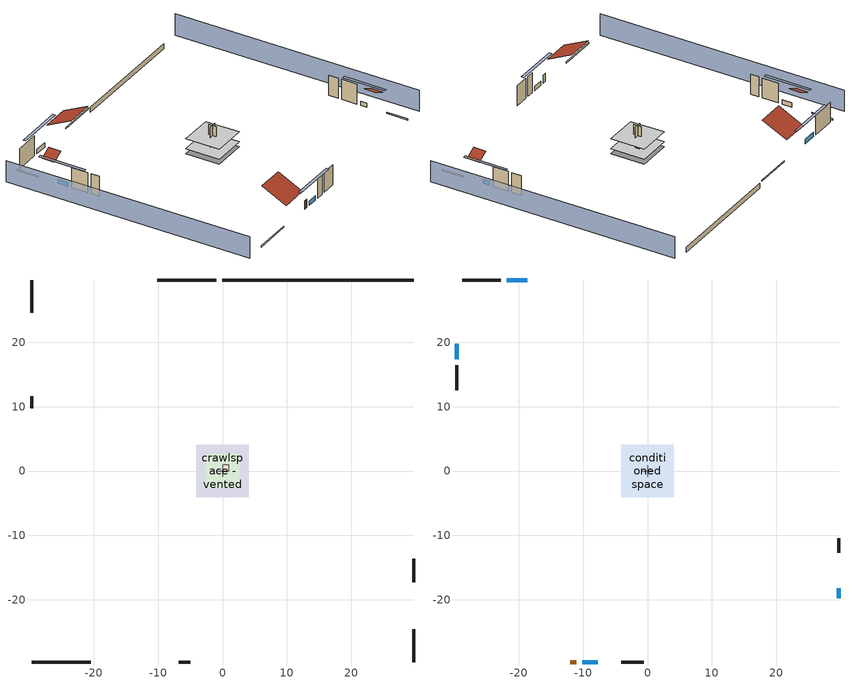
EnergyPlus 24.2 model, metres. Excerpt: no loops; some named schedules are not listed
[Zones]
crawlspace - vented
 floor foundation (Slab2 construction): -4.05,-4.05 -4.05,4.05 4.05,4.05 4.05,-4.05 z-0.91
 wall outside (RimJoist1 construction): -0.99,29.69 -10.16,29.69 z0.3:0.61
 wall outside (RimJoist2 construction): 29.69,-29.69 29.69,-24.6 z0.3:0.61
 wall outside (RimJoist3 construction): -29.69,-29.69 -20.52,-29.69 z0.3:0.61
 wall outside (RimJoist4 construction): -29.69,29.69 -29.69,24.6 z0.3:0.61
 wall foundation (FoundationWall1 construction): 29.69,29.69 -0.06,29.69 z-0.91:0.3
furnace airloop ret air zone
 floor adiabatic (AdiabaticConst): 0,0 0,1 1,1 1,0 z0
 wall adiabatic (AdiabaticConst): 0,1 0,0 1,0 1,1 0,1 z0:1
 ceiling adiabatic (AdiabaticConst): 1,0 1,1 0,1 0,0 z1
garage
 floor foundation (Slab1 construction): -2.59,-2.59 -2.59,2.59 2.59,2.59 2.59,-2.59 z0
 wall outside (Wall1 construction): 29.69,-17.3 29.69,-13.64 z0.3:5.18
 wall outside (Wall2 construction): -6.82,-29.69 -4.99,-29.69 z0.3:5.18
 wall outside (Wall9 construction): -29.69,11.62 -29.69,9.79 z0.3:5.18
 wall to conditioned space (Wall5 construction Reversed): 0.91,0 -0.91,0 z0.3:5.18
 wall to conditioned space (Wall6 construction Reversed): 0,0.91 0,-0.91 z0.3:5.18
conditioned space
 floor to crawlspace - vented (Floor1 construction): -4.05,-4.05 -4.05,4.05 4.05,4.05 4.05,-4.05 z0.3
 floor to garage (Floor2 construction): -2.59,-2.59 -2.59,2.59 2.59,2.59 2.59,-2.59 z0.3
 floor adiabatic (AdiabaticFloorConstruction): -4.05,-4.05 -4.05,4.05 4.05,4.05 4.05,-4.05 z2.74
 wall outside (AdiabaticWallConstruction 1): -12.02,-29.69 -11.1,-29.69 z0.3:2.34
 wall outside (AdiabaticWallConstruction): -18.66,29.69 -21.86,29.69 / -29.69,19.76 -29.69,17.37 z0.3:1.39; 29.69,-19.76 29.69,-18.23 z0.3:1.3; -10.18,-29.69 -7.75,-29.69 z0.3:1.36
 wall outside (Wall3 construction): -22.79,29.69 -28.76,29.69 z0.3:5.18
 wall outside (Wall4 construction): 29.69,-12.71 29.69,-10.42 z0.3:5.18
 wall outside (Wall7 construction): -4.07,-29.69 -0.59,-29.69 z0.3:5.18
 wall outside (Wall8 construction): -29.69,16.45 -29.69,12.54 z0.3:5.18
 window (WindowConstruction): -18.66,29.69 -21.86,29.69 z0.3:1.39
 window (WindowConstruction 1): 29.69,-19.76 29.69,-18.23 z0.3:1.3
 window (WindowConstruction 2): -10.18,-29.69 -7.75,-29.69 z0.3:1.36
 window (WindowConstruction 3): -29.69,19.76 -29.69,17.38 z0.3:1.39
 door (Door): -12.02,-29.69 -11.11,-29.69 z0.3:2.34
 ceiling adiabatic (AdiabaticFloorConstruction): 4.05,-4.05 4.05,4.05 -4.05,4.05 -4.05,-4.05 z2.74
 roof outside (Roof1 construction): -17.73,29.69,5.18 -17.73,23.75,8.15 -11.09,23.75,8.15 -11.09,29.69,5.18
 roof outside (Roof2 construction): -12.95,-29.69,5.18 -12.95,-23.75,8.15 -19.59,-23.75,8.15 -19.59,-29.69,5.18
 roof outside (Roof3 construction): 29.69,-20.69,5.18 27.02,-20.69,6.52 27.02,-23.67,6.52 29.69,-23.67,5.18
 roof outside (Roof4 construction): -29.69,20.69,5.18 -27.02,20.69,6.52 -27.02,23.67,6.52 -29.69,23.67,5.18
shading: -34.26,29.69 -34.26,-29.69 / 34.26,-29.69 34.26,29.69 z0:5.18; -26.26,29.69 -14.26,29.69 -14.26,30.3 -26.26,30.3 z5.79; 29.69,-13.83 29.69,-24.16 30.3,-24.16 30.3,-13.83 z5.7; -3.35,-29.69 -14.57,-29.69 -14.57,-30.3 -3.35,-30.3 z5.76; -29.69,12.98 -29.69,24.16 -30.3,24.16 -30.3,12.98 z5.79
[Building]
Building 1: Terrain=Suburbs
[Site:Location]
Portland Intl Arpt_OR: Latitude {deg}=45.59; Longitude {deg}=-122.6; Time Zone {hr}=-8; Elevation {m}=33; Keep Site Location Information=Yes
[Site:GroundTemperature:Shallow]
10.2558, 8.96328, 8.85977, 9.47314, 11.9355, 14.3863, 16.5111, 17.8571, 17.9714, 16.8767, 14.8061, 12.4304
[Site:WaterMainsTemperature]
Calculation Method=Schedule; Temperature Schedule=mains temperature schedule
[Material] Roughness=Rough; Thermal Absorptance=0.9
Name | Thickness {m} | Conductivity {W/m-K} | Density {kg/m3} | Specific Heat {J/kg-K} | Solar Absorptance | Visible Absorptance
asphalt or fiberglass shingles | 0.00635 | 0.162714 | 1121.4 | 1465.45 | 0.85 | 0.85
concrete 4.0 in. | 0.1016 | 1.803125 | 2242.8 | 837.4 | 0.7 | 0.7
concrete 8.0 in. | 0.2032 | 1.803125 | 2242.8 | 837.4 | 0.7 | 0.7
door material | 0.04445 | 0.0612267 | 512.64 | 1214.23 | 0.7 | 0.7
floor covering | 0.0127 | 0.0433444 | 54.468 | 1339.84 | 0.6 | 0.6
floor rigid ins; wall rigid ins | 0.512978 | 0.029427 | 32.04 | 1214.23 | 0.7 | 0.7
floor stud and cavity | 0.1397 | 0.923637 | 92.3553 | 1139.71 | 0.7 | 0.7
floor stud and cavity 1 | 0.1397 | 1.75129 | 37.0049 | 1207.88 | 0.7 | 0.7
furniture material conditioned space 1; furniture material garage 1 | 0.1524 | 0.115458 | 640.8 | 1214.23 | 0.6 | 0.6
gypsum board | 0.0127 | 0.160291 | 801 | 837.4 | 0.6 | 0.6
osb sheathing 0.5 in.; osb sheathing 0.5 in. 1; osb sheathing 0.5 in. 2 | 0.0127 | 0.115458 | 512.64 | 1214.23 | 0.7 | 0.7
osb sheathing 0.75 in. | 0.01905 | 0.115458 | 512.64 | 1214.23 | 0.7 | 0.7
rim joist stud and cavity | 0.0508 | 0.180225 | 50.32683 | 1063.81 | 0.6 | 0.6
roof stud and cavity | 0.2032 | 0.150237 | 78.34581 | 1123.46 | 0.7 | 0.7
soil 0.5 in. | 0.0127 | 1.3848 | 1842.3 | 418.7 | 0.7 | 0.7
stucco | 0.0254 | 0.649125 | 1281.6 | 879.27 | 0.5 | 0.5
wall stud and cavity | 0.1397 | 0.348569 | 139.0536 | 1170.24 | 0.6 | 0.6
wall stud and cavity 1 | 0.1397 | 0.556315 | 139.0536 | 1170.24 | 0.7 | 0.7
wall stud and cavity 2 | 0.1397 | 0.680805 | 139.0536 | 1170.24 | 0.7 | 0.7
wall stud and cavity 3 | 0.0889 | 0.380278 | 52.3479 | 1209.89 | 0.7 | 0.7
wall stud and cavity 4 | 0.0889 | 0.391764 | 83.0341 | 1211.67 | 0.7 | 0.7
wood siding; wood siding 1 | 0.0254 | 0.102417 | 544.68 | 1172.36 | 0.7 | 0.7
[Material:NoMass]
Adiabatic: Roughness=Rough; Thermal Resistance {m2-K/W}=176.1; Thermal Absorptance=0.9; Solar Absorptance=0.7; Visible Absorptance=0.7
[WindowMaterial:SimpleGlazingSystem]
WindowMaterial: U-Factor {W/m2-K}=4.76952; Solar Heat Gain Coefficient=0.63
[Construction]
AdiabaticConst: Adiabatic
AdiabaticFloorConstruction: floor stud and cavity 1, floor rigid ins, osb sheathing 0.75 in., floor covering
AdiabaticWallConstruction: wood siding, wall rigid ins, wall stud and cavity 3, gypsum board
AdiabaticWallConstruction 1: wood siding 1, wall rigid ins, wall stud and cavity 3, gypsum board
Door: door material
Floor1 construction; Floor2 construction: floor stud and cavity, osb sheathing 0.75 in., floor covering
FoundationWall1 construction: concrete 8.0 in.
furniture construction conditioned space 1: furniture material conditioned space 1
furniture construction garage 1: furniture material garage 1
PartitionWallConstruction: gypsum board, wall stud and cavity 4, gypsum board
RimJoist1 construction; RimJoist2 construction; RimJoist3 construction; RimJoist4 construction: stucco, rim joist stud and cavity
Roof1 construction; Roof2 construction; Roof3 construction; Roof4 construction: asphalt or fiberglass shingles, osb sheathing 0.75 in., roof stud and cavity, gypsum board
Slab1 construction: concrete 4.0 in.
Slab2 construction: soil 0.5 in.
Wall1 construction; Wall2 construction: stucco, osb sheathing 0.5 in., wall stud and cavity
Wall3 construction; Wall4 construction: stucco, osb sheathing 0.5 in., wall stud and cavity 1, gypsum board
Wall5 construction Reversed: gypsum board, wall stud and cavity 2, osb sheathing 0.5 in. 1
Wall6 construction Reversed: gypsum board, wall stud and cavity 2, osb sheathing 0.5 in. 2
Wall7 construction; Wall8 construction: stucco, osb sheathing 0.5 in. 2, wall stud and cavity 1, gypsum board
Wall9 construction: stucco, osb sheathing 0.5 in. 2, wall stud and cavity
WindowConstruction; WindowConstruction 1; WindowConstruction 2; WindowConstruction 3: WindowMaterial
[Zone] Multiplier=1
Name | Volume {m3} | Part of Total Floor Area
conditioned space | 384.656 | Yes
crawlspace - vented | 79.8535 | Yes
furnace airloop ret air zone | 1 | No
garage | 65.242 | Yes
[Space]
Name | Zone | Volume {m3} | Space Type
conditioned space 1 | conditioned space | 384.656
crawlspace - vented 1 | crawlspace - vented | 79.8535
furnace airloop ret air space | furnace airloop ret air zone |  | Plenum Space Type
garage 1 | garage | 65.242
[SurfaceProperty:IncidentSolarMultiplier] Incident Solar Multiplier=1; Incident Solar Multiplier Schedule=trans schedule winter=0.85 summer=0.7
Window1; Window2; Window3; Window4
[InternalMass]
Name | Construction | Zone or ZoneList | Space or SpaceList | Surface Area {m2}
furniture mass conditioned space 1 | furniture construction conditioned space 1 | conditioned space | conditioned space 1 | 63.09974
partition wall mass | PartitionWallConstruction | conditioned space | conditioned space 1 | 157.749
furniture mass garage 1 | furniture construction garage 1 | garage | garage 1 | 2.67561
[Lights] Design Level Calculation Method=LightingLevel; Return Air Fraction=0; Fraction Radiant=0.6; Fraction Visible=0.2; Fraction Replaceable=1
Name | Zone or ZoneList or Space or SpaceList | Schedule | Lighting Level {W}
interior lighting | conditioned space 1 | lighting_interior | 227.872
garage lighting | garage 1 | lighting_garage | 7.9887
[People]
occupants: Zone or ZoneList or Space or SpaceList=conditioned space 1; Number of People Schedule=occupants; Number of People Calculation Method=People; Number of People=2; Fraction Radiant=0.314171; Sensible Heat Fraction=0.56303; Activity Level Schedule=occupants activity schedule; Carbon Dioxide Generation Rate {m3/s-W}=0; Enable ASHRAE 55 Comfort Warnings=No; Mean Radiant Temperature Calculation Type=EnclosureAveraged
[ElectricEquipment] Design Level Calculation Method=EquipmentLevel
Name | Zone or ZoneList or Space or SpaceList | Schedule | Design Level {W} | Fraction Latent | Fraction Radiant | Fraction Lost
clothes dryer | conditioned space 1 | clothes_dryer | 317.007 | 0.015 | 0.081 | 0.85
clothes washer | conditioned space 1 | clothes_washer | 332.414 | 0.03 | 0.162 | 0.7
cooking range | conditioned space 1 | cooking_range | 70.0463 | 0.16 | 0.384 | 0.2
dishwasher | conditioned space 1 | dishwasher | 315.472 | 0.3 | 0.18 | 0.4
fridge | conditioned space 1 | fridge schedule | 46.9578 | 0 | 0.6 | 0
mech vent bath fan 0 | conditioned space 1 | mech vent bath fan 0 schedule | 15 | 0 | 0 | 1
mech vent house fan | conditioned space 1 | mech vent house fan schedule | 0 | 0 | 0 | 1
mech vent house fan cfis | conditioned space 1 | mech vent house fan cfis schedule | 0 | 0 | 0 | 0
mech vent range fan 0 | conditioned space 1 | mech vent range fan 0 schedule | 30 | 0 | 0 | 1
misc plug loads | conditioned space 1 | plug_loads_other | 159.541 | 0.021 | 0.558 | 0.049
misc tv | conditioned space 1 | plug_loads_tv | 194.881 | 0 | 0.6 | 0
whole house fan | conditioned space 1 | Always On Discrete | 0 | 0 | 0 | 1
freezer | garage 1 | freezer schedule | 194.914 | 0 | 0.6 | 0
[OtherEquipment] Design Level Calculation Method=EquipmentLevel
Name | Fuel Type | Zone or ZoneList or Space or SpaceList | Schedule | Design Level {W} | Fraction Latent | Fraction Radiant | Fraction Lost
clothes dryer 1 | NaturalGas | conditioned space 1 | clothes_dryer | 4211.49 | 0.015 | 0.081 | 0.85
cooking range 1 | NaturalGas | conditioned space 1 | cooking_range | 2052.85 | 0.16 | 0.384 | 0.2
furnace airloop_0 SupCondToLv; furnace airloop_0 SupSensLkToCond; mech vent house fan sensible load; water heater sens | None | conditioned space 1 | Always On Discrete | 0 | 0 | 0 | 0
furnace airloop_0 SupLatLkToCond; mech vent house fan latent load; water heater lat | None | conditioned space 1 | Always On Discrete | 0 | 1 | 0 | 0
general water use latent | None | conditioned space 1 | general water use schedule | 44.1266 | 1 | 0 | 0
general water use sensible | None | conditioned space 1 | general water use schedule | -43.4886 | 0 | 0.6 | 0
water heater energy adjustment1 | Electricity | conditioned space 1 | Always On Discrete | 0.01 | 0 | 0 | 1
furnace airloop_0 RetCondToDZ; furnace airloop_0 SupCondToDZ; furnace airloop_0 SupSensLkToDZ | None | crawlspace - vented 1 | Always On Discrete | 0 | 0 | 0 | 0
furnace airloop_0 SupLatLkToDZ | None | crawlspace - vented 1 | Always On Discrete | 0 | 1 | 0 | 0
furnace airloop_0 RetCondToRP; furnace airloop_0 RetSensLkToRP | None | furnace airloop ret air space | Always On Discrete | 0 | 0 | 0 | 0
furnace airloop_0 RetLatLkToRP | None | furnace airloop ret air space | Always On Discrete | 0 | 1 | 0 | 0
[ZoneInfiltration:DesignFlowRate] Schedule=Always On Discrete
Name | Zone or ZoneList or Space or SpaceList | Design Flow Rate Calculation Method | Design Flow Rate {m3/s} | Air Changes per Hour {1/hr} | Constant Term Coefficient | Temperature Term Coefficient | Velocity Term Coefficient | Velocity Squared Term Coefficient
infil flow; natural vent flow; whole house fan flow | conditioned space 1 | Flow/Zone | 0
crawlspace_vented 1 duct leakage imbalance infil flow | crawlspace - vented 1 | Flow/Zone | 0
infil crawlspace - vented 1 | crawlspace - vented 1 | AirChanges/Hour |  | 2.6013 | 1 | 0 | 0 | 0
[ZoneMixing] Schedule=Always On Continuous; Design Flow Rate Calculation Method=Flow/Zone; Design Flow Rate {m3/s}=0
Name | Zone or Space | Source Zone or Space
furnace airloop_0 ZoneMixDZToCond mix | conditioned space | crawlspace - vented
furnace airloop_0 ZoneMixCondToDZ mix | crawlspace - vented | conditioned space
[SurfaceProperty:ExposedFoundationPerimeter] Exposed Perimeter Calculation Method=TotalExposedPerimeter
Name | Total Exposed Perimeter {m}
Slab2 | 29.74848
Slab1 | 14.6304
[SpaceList]
Plenum Space Type: furnace airloop ret air space
[ZoneInfiltration:EffectiveLeakageArea]
infil garage 1: Zone or Space=garage 1; Schedule=Always On Discrete; Effective Air Leakage Area {cm2}=203.878; Stack Coefficient=0.000129147; Wind Coefficient=4.64657e-05
[AvailabilityManager:Scheduled] Schedule=Always On Discrete
furnace airloop Availability Manager; room ac airloop Availability Manager
[AirLoopHVAC:ReturnPlenum]
Air Loop HVAC Return Plenum 1: Zone=furnace airloop ret air zone
[WaterUse:Equipment]
dishwasher: Peak Flow Rate {m3/s}=5.41948e-06; Flow Rate Fraction Schedule=hot_water_dishwasher
[Foundation:Kiva] Wall Depth Below Slab {m}=0.2032
Name | Initial Indoor Air Temperature {C} | Wall Height Above Grade {m}
Foundation Kiva 1 | 13.4258 | 0.1016
Foundation Kiva 2 | 8.41658 | 0.3048
[Foundation:Kiva:Settings]
Soil Conductivity {W/m-K}=1.3848; Soil Density {kg/m3}=1842.3; Soil Specific Heat {J/kg-K}=418.7; Ground Solar Absorptivity=0.9; Ground Thermal Absorptivity=0.9; Ground Surface Roughness {m}=0.03; Far-Field Width {m}=40; Deep-Ground Boundary Condition=ZeroFlux; Deep-Ground Depth {m}=40; Minimum Cell Dimension {m}=0.2; Maximum Cell Growth Coefficient=3; Simulation Timestep=Timestep
[Exterior:Lights]
exterior lighting: Schedule=exterior lighting schedule; Design Level {W}=7.09205
[EnergyManagementSystem:GlobalVariable]
furnace_airloop_0_DuctImbalLkExhFanEquivCond
furnace_airloop_0_DuctImbalLkExhFanEquivDZ
furnace_airloop_0_DuctImbalLkSupFanEquivCond
furnace_airloop_0_DuctImbalLkSupFanEquivDZ
furnace_airloop_0_DZ_T
furnace_airloop_0_DZ_W
furnace_airloop_0_RetCondToDZ
furnace_airloop_0_RetCondToRP
furnace_airloop_0_RetLatLkToRP
furnace_airloop_0_RetSensLkToRP
furnace_airloop_0_SupCondToDZ
furnace_airloop_0_SupCondToLv
furnace_airloop_0_SupLatLkToCond
furnace_airloop_0_SupLatLkToDZ
furnace_airloop_0_SupSensLkToCond
furnace_airloop_0_SupSensLkToDZ
furnace_airloop_0_ZoneMixCondToDZ
furnace_airloop_0_ZoneMixDZToCond
furnace_airloop_AH_MFR
furnace_airloop_AH_Tout
furnace_airloop_AH_VFR
furnace_airloop_AH_Wout
furnace_airloop_Fan_RTF
furnace_airloop_RA_T
furnace_airloop_Ra_W
infil_program_Qfan
infil_program_Qinf
natural_vent_program_Qnv
natural_vent_program_Qwhf
room_ac_airloop_Fan_RTF
[EnergyManagementSystem:Sensor]
Name | Output:Variable or Output:Meter Index Key | Output:Variable or Output:Meter
airflow_gain | infil flow | Infiltration Sensible Heat Gain Energy
airflow_gain_1 | natural vent flow | Infiltration Sensible Heat Gain Energy
airflow_gain_2 | whole house fan flow | Infiltration Sensible Heat Gain Energy
airflow_loss | infil flow | Infiltration Sensible Heat Loss Energy
airflow_loss_1 | natural vent flow | Infiltration Sensible Heat Loss Energy
airflow_loss_2 | whole house fan flow | Infiltration Sensible Heat Loss Energy
clg_load_cond |  | Cooling:EnergyTransfer:Zone:CONDITIONED SPACE
clg_load_duct |  | Cooling:EnergyTransfer:Zone:FURNACE AIRLOOP RET AIR ZONE
clg_sp_s; clg_sp_s_1 | cooling setpoint | Schedule Value
clothes_dryer_exhaust_0_sch_s | clothes_dryer | Schedule Value
cool_season | cooling season schedule | Schedule Value
ducts_conv | furnace airloop_0 RetCondToRP | Other Equipment Convective Heating Energy
ducts_conv_1 | furnace airloop_0 RetLatLkToRP | Other Equipment Convective Heating Energy
ducts_conv_2 | furnace airloop_0 RetSensLkToRP | Other Equipment Convective Heating Energy
ducts_conv_3 | furnace airloop_0 SupCondToLv | Other Equipment Convective Heating Energy
ducts_conv_4 | furnace airloop_0 SupLatLkToCond | Other Equipment Convective Heating Energy
ducts_conv_5 | furnace airloop_0 SupSensLkToCond | Other Equipment Convective Heating Energy
ducts_rad | furnace airloop_0 RetCondToRP | Other Equipment Radiant Heating Energy
ducts_rad_1 | furnace airloop_0 RetLatLkToRP | Other Equipment Radiant Heating Energy
ducts_rad_2 | furnace airloop_0 RetSensLkToRP | Other Equipment Radiant Heating Energy
ducts_rad_3 | furnace airloop_0 SupCondToLv | Other Equipment Radiant Heating Energy
ducts_rad_4 | furnace airloop_0 SupLatLkToCond | Other Equipment Radiant Heating Energy
ducts_rad_5 | furnace airloop_0 SupSensLkToCond | Other Equipment Radiant Heating Energy
furnace_airloop_0_DZ_T_s | crawlspace - vented | Zone Air Temperature
furnace_airloop_0_DZ_W_s | crawlspace - vented | Zone Mean Air Humidity Ratio
furnace_airloop_AH_MFR_s | Node 15 | System Node Mass Flow Rate
furnace_airloop_AH_Tout_s | Node 15 | System Node Temperature
furnace_airloop_AH_VFR_s | Node 15 | System Node Current Density Volume Flow Rate
furnace_airloop_AH_Wout_s | Node 15 | System Node Humidity Ratio
furnace_airloop_RA_T_s | Node 18 | System Node Temperature
furnace_airloop_Ra_W_s | Node 18 | System Node Humidity Ratio
htg_load_cond |  | Heating:EnergyTransfer:Zone:CONDITIONED SPACE
htg_load_duct |  | Heating:EnergyTransfer:Zone:FURNACE AIRLOOP RET AIR ZONE
htg_sp_s; htg_sp_s_1 | heating setpoint | Schedule Value
ig_ee_conv | clothes dryer | Electric Equipment Convective Heating Energy
ig_ee_conv_2 | cooking range | Electric Equipment Convective Heating Energy
ig_ee_conv_3 | dishwasher | Electric Equipment Convective Heating Energy
ig_ee_conv_4 | fridge | Electric Equipment Convective Heating Energy
ig_ee_conv_5 | misc plug loads | Electric Equipment Convective Heating Energy
ig_ee_conv_6 | misc tv | Electric Equipment Convective Heating Energy
ig_ee_conv_7 | whole house fan | Electric Equipment Convective Heating Energy
ig_ee_rad | clothes dryer | Electric Equipment Radiant Heating Energy
ig_ee_rad_2 | cooking range | Electric Equipment Radiant Heating Energy
ig_ee_rad_3 | dishwasher | Electric Equipment Radiant Heating Energy
ig_ee_rad_4 | fridge | Electric Equipment Radiant Heating Energy
ig_ee_rad_5 | misc plug loads | Electric Equipment Radiant Heating Energy
ig_ee_rad_6 | misc tv | Electric Equipment Radiant Heating Energy
ig_ee_rad_7 | whole house fan | Electric Equipment Radiant Heating Energy
ig_lgt_conv | interior lighting | Lights Convective Heating Energy
ig_lgt_rad | interior lighting | Lights Radiant Heating Energy
ig_lgt_vis | interior lighting | Lights Visible Radiation Heating Energy
ig_oe_conv | clothes dryer 1 | Other Equipment Convective Heating Energy
ig_oe_conv_1 | cooking range 1 | Other Equipment Convective Heating Energy
ig_oe_conv_2 | general water use latent | Other Equipment Convective Heating Energy
ig_oe_conv_3 | general water use sensible | Other Equipment Convective Heating Energy
ig_oe_conv_4 | water heater energy adjustment1 | Other Equipment Convective Heating Energy
ig_oe_conv_5 | water heater lat | Other Equipment Convective Heating Energy
ig_oe_conv_6 | water heater sens | Other Equipment Convective Heating Energy
ig_oe_rad | clothes dryer 1 | Other Equipment Radiant Heating Energy
ig_oe_rad_1 | cooking range 1 | Other Equipment Radiant Heating Energy
ig_oe_rad_2 | general water use latent | Other Equipment Radiant Heating Energy
ig_oe_rad_3 | general water use sensible | Other Equipment Radiant Heating Energy
ig_oe_rad_4 | water heater energy adjustment1 | Other Equipment Radiant Heating Energy
ig_oe_rad_5 | water heater lat | Other Equipment Radiant Heating Energy
ig_oe_rad_6 | water heater sens | Other Equipment Radiant Heating Energy
ig_ppl_conv | occupants | People Convective Heating Energy
ig_ppl_rad | occupants | People Radiant Heating Energy
im_conv | furniture mass conditioned space 1 | Surface Inside Face Convection Heat Gain Energy
im_conv_1 | partition wall mass | Surface Inside Face Convection Heat Gain Energy
im_ig | furniture mass conditioned space 1 | Surface Inside Face Internal Gains Radiation Heat Gain Energy
im_ig_1 | partition wall mass | Surface Inside Face Internal Gains Radiation Heat Gain Energy
im_lgt | furniture mass conditioned space 1 | Surface Inside Face Lights Radiation Heat Gain Energy
im_lgt_1 | partition wall mass | Surface Inside Face Lights Radiation Heat Gain Energy
im_sol | furniture mass conditioned space 1 | Surface Inside Face Solar Radiation Heat Gain Energy
im_sol_1 | partition wall mass | Surface Inside Face Solar Radiation Heat Gain Energy
im_surf | furniture mass conditioned space 1 | Surface Inside Face Net Surface Thermal Radiation Heat Gain Energy
im_surf_1 | partition wall mass | Surface Inside Face Net Surface Thermal Radiation Heat Gain Energy
mech_vent_bath_fan_0_sch_s | mech vent bath fan 0 schedule | Schedule Value
mech_vent_range_fan_0_sch_s | mech vent range fan 0 schedule | Schedule Value
mv_conv | mech vent bath fan 0 | Electric Equipment Convective Heating Energy
mv_conv_1 | mech vent house fan | Electric Equipment Convective Heating Energy
mv_conv_2 | mech vent house fan cfis | Electric Equipment Convective Heating Energy
mv_conv_3 | mech vent range fan 0 | Electric Equipment Convective Heating Energy
mv_conv_4 | mech vent house fan latent load | Other Equipment Convective Heating Energy
mv_conv_5 | mech vent house fan sensible load | Other Equipment Convective Heating Energy
mv_rad | mech vent bath fan 0 | Electric Equipment Radiant Heating Energy
mv_rad_1 | mech vent house fan | Electric Equipment Radiant Heating Energy
mv_rad_2 | mech vent house fan cfis | Electric Equipment Radiant Heating Energy
mv_rad_3 | mech vent range fan 0 | Electric Equipment Radiant Heating Energy
mv_rad_4 | mech vent house fan latent load | Other Equipment Radiant Heating Energy
mv_rad_5 | mech vent house fan sensible load | Other Equipment Radiant Heating Energy
natural_vent_s | natural vent schedule | Schedule Value
out_pb_s |  | Site Outdoor Air Barometric Pressure
out_wt_s |  | Site Outdoor Air Humidity Ratio
site_vw_s |  | Site Wind Speed
ss_back_out | Window1 | Surface Window Shortwave from Zone Back Out Window Heat Transfer Rate
ss_back_out_1 | Window2 | Surface Window Shortwave from Zone Back Out Window Heat Transfer Rate
ss_back_out_2 | Window3 | Surface Window Shortwave from Zone Back Out Window Heat Transfer Rate
ss_back_out_3 | Window4 | Surface Window Shortwave from Zone Back Out Window Heat Transfer Rate
ss_conv | Door1 | Surface Inside Face Convection Heat Gain Energy
ss_conv_1 | Window1 | Surface Inside Face Convection Heat Gain Energy
ss_conv_2 | Window2 | Surface Inside Face Convection Heat Gain Energy
ss_conv_3 | Window3 | Surface Inside Face Convection Heat Gain Energy
ss_conv_4 | Window4 | Surface Inside Face Convection Heat Gain Energy
ss_ig | Door1 | Surface Inside Face Internal Gains Radiation Heat Gain Energy
ss_ig_1 | Window1 | Surface Inside Face Internal Gains Radiation Heat Gain Energy
ss_ig_2 | Window2 | Surface Inside Face Internal Gains Radiation Heat Gain Energy
ss_ig_3 | Window3 | Surface Inside Face Internal Gains Radiation Heat Gain Energy
ss_ig_4 | Window4 | Surface Inside Face Internal Gains Radiation Heat Gain Energy
ss_lgt | Door1 | Surface Inside Face Lights Radiation Heat Gain Energy
ss_sol | Door1 | Surface Inside Face Solar Radiation Heat Gain Energy
ss_surf | Door1 | Surface Inside Face Net Surface Thermal Radiation Heat Gain Energy
ss_surf_1 | Window1 | Surface Inside Face Net Surface Thermal Radiation Heat Gain Energy
ss_surf_2 | Window2 | Surface Inside Face Net Surface Thermal Radiation Heat Gain Energy
ss_surf_3 | Window3 | Surface Inside Face Net Surface Thermal Radiation Heat Gain Energy
ss_surf_4 | Window4 | Surface Inside Face Net Surface Thermal Radiation Heat Gain Energy
ss_trans_in | Window1 | Surface Window Transmitted Solar Radiation Rate
ss_trans_in_1 | Window2 | Surface Window Transmitted Solar Radiation Rate
ss_trans_in_2 | Window3 | Surface Window Transmitted Solar Radiation Rate
